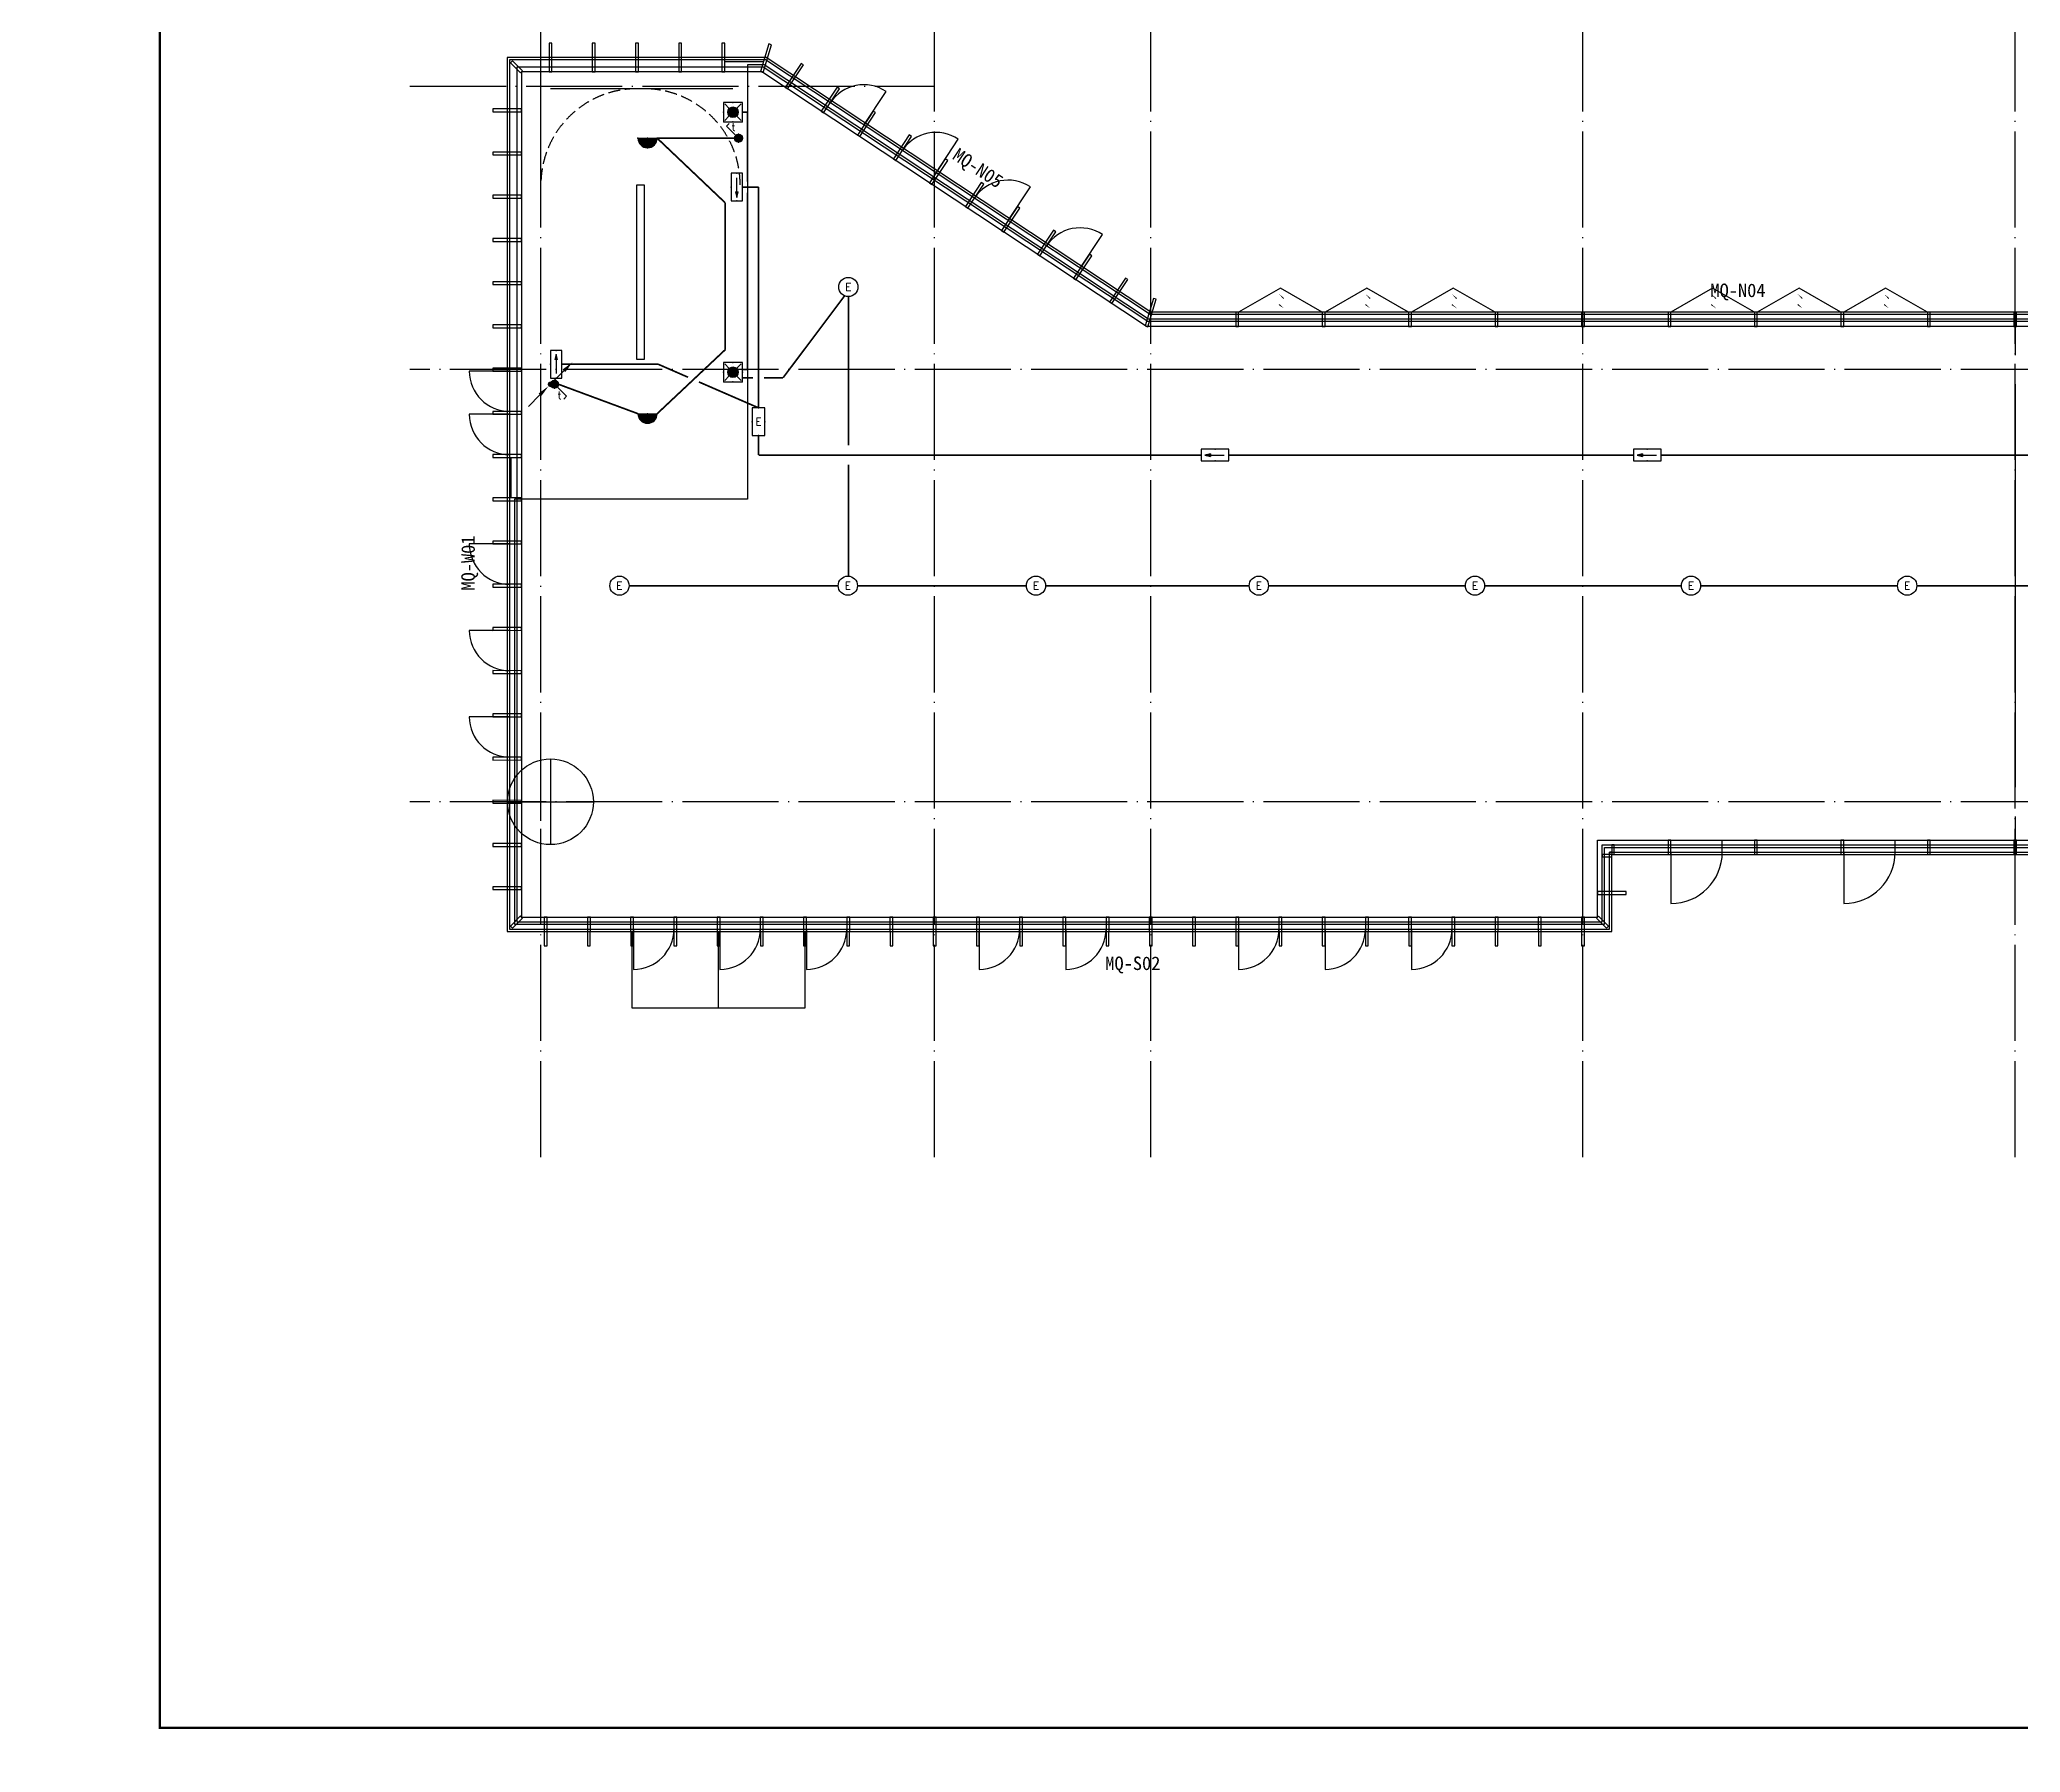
# Model space of a CAD drawing. Extents: x -288892 to 86489, y -207485 to 163917.
# Drawn here: x -10637 to 30608, y 42602 to 78273 of the extents above; entities that cross this region are included whole.
import ezdxf
from ezdxf.enums import TextEntityAlignment as Align

# ---------------------------------------------------------------- set-up
doc = ezdxf.new("R2010")
doc.units = 0
doc.header["$LTSCALE"] = 1000
doc.header["$MEASUREMENT"] = 0
for name, pattern in [('DASH', [0.35, 0.25, -0.1]), ('X-104 13#平面$0$109 3#平面$0$DASH', [0.35, 0.25, -0.1]), ('X-104 13#平面$0$ACAD_ISO05W100', [34, 24, -3, 0.5, -3, 0.5, -3]), ('X-104 13#平面$0$DASH', [0.35, 0.25, -0.1]), ('X-104 13#平面$0$DOTE', [2.42, 2, -0.2, 0.02, -0.2])]:
    doc.linetypes.add(name, pattern=pattern)
doc.layers.get('0').update_dxf_attribs({"linetype": 'CONTINUOUS'})
doc.layers.add('13#楼幕墙$0$04-不打印_辅助线', color=165, linetype='CONTINUOUS', plot=False)
for name, color, linetype in [('13#楼幕墙$0$A-C_幕墙龙骨', 133, 'CONTINUOUS'), ('13#楼幕墙$0$A-C_玻璃幕墙', 140, 'CONTINUOUS'), ('13#楼幕墙$0$A-C_窗', 140, 'CONTINUOUS'), ('13#楼幕墙$0$A-TECH_结构', 21, 'CONTINUOUS'), ('13#楼幕墙$0$A-金属背板', 30, 'CONTINUOUS'), ('EQUIP-照明', 3, 'CONTINUOUS'), ('LWIRE', 4, 'CONTINUOUS'), ('WIRE-应急', 2, 'DASH'), ('WIRE-照明', 1, 'CONTINUOUS'), ('X-104 13#平面$0$02-TEXT_标注', 130, 'CONTINUOUS'), ('X-104 13#平面$0$A-C_玻璃幕墙', 140, 'CONTINUOUS'), ('X-104 13#平面$0$A-E_电梯', 171, 'CONTINUOUS'), ('X-104 13#平面$0$A-TECH_暖通', 6, 'CONTINUOUS'), ('X-104 13#平面$0$A-TECH_结构', 21, 'CONTINUOUS'), ('X-104 13#平面$0$A_AXIS-轴线', 36, 'X-104 13#平面$0$DOTE')]:
    doc.layers.add(name, color=color, linetype=linetype)
doc.layers.add('X-104 13#平面$0$000套内', color=226, linetype='CONTINUOUS', lineweight=30, plot=False)
doc.styles.add('_TEL_DIM', font='SIMPLEX', dxfattribs={"width": 0.8, "height": 3.5, "bigfont": 'HZTXT'})
doc.styles.get("Standard").update_dxf_attribs({"font": 'gbenor.shx', "bigfont": 'gbcbig.shx'})
doc.styles.add('X-104 13#平面$0$_TCH_AXIS', font='STXIHEI.TTF', dxfattribs={"width": 0.75})

# ---------------------------------------------------------------- blocks, each defined once
blk = doc.blocks.new('图框-A1')
for points, const_width in [([(0, 0), (841, 0), (841, 594), (0, 594)], 0.05), ([(766, 584), (25, 584), (25, 10), (766, 10)], 0.5)]:
    blk.add_lwpolyline(points, close=True, dxfattribs=dict(const_width=const_width))
at = {"const_width": 0.05}
blk.add_lwpolyline([(0, 297), (2, 297)], dxfattribs=at)
blk = doc.blocks.new('13#楼幕墙$0$A$C1D2C5D5E')
at = {"layer": '13#楼幕墙$0$04-不打印_辅助线'}
for points in [[(0, 893), (0, -893)], [(-893, 0), (893, 0)], [(-200, -400), (-200, 400)]]:
    blk.add_lwpolyline(points, dxfattribs=at)
blk.add_circle((0, 0), 893, dxfattribs=at)
blk = doc.blocks.new('13#楼幕墙$0$A$C2CD63A88')
blk.add_lwpolyline([(-10, 720), (-10, -120)])
blk.add_arc((-10, 720), 840, 270, 360)
blk = doc.blocks.new('13#楼幕墙$0$A$C62EA228A')
blk.add_lwpolyline([(10, -300), (-860, -797), (-1730, -300)])
at = {"layer": '13#楼幕墙$0$A-C_玻璃幕墙', "color": 1}
blk.add_lwpolyline([(-889, -674, 0, 25, 0), (-792, -580, 0, 0, 0), (-890, -456, 25, 0, 0), (-786, -374, 0, 0, 0)], format="xyseb", dxfattribs=at)
blk = doc.blocks.new('13#楼幕墙$0$A$C7A413A1D')
blk.add_lwpolyline([(-70, -300), (-10, -300), (-10, 0), (-70, 0)], close=True)
blk = doc.blocks.new('13#楼幕墙$0$A$C19832372')
blk.add_lwpolyline([(-384, -466), (-334, -498), (-8, 5), (-59, 38)], close=True)
blk = doc.blocks.new('*U947')
at = {"layer": '13#楼幕墙$0$A-C_幕墙龙骨', "rotation": 32.87626175215657}
blk.add_blockref('13#楼幕墙$0$A$C19832372', (40, 300), dxfattribs=at)
blk = doc.blocks.new('*U948')
at = {"layer": '13#楼幕墙$0$A-C_幕墙龙骨', "color": 0, "linetype": 'ByBlock', "lineweight": -2, "transparency": 16777216}
for p in [(0, 0), (900, 0), (1800, 0), (2700, 0), (3600, 0)]:
    blk.add_blockref('*U947', p, dxfattribs=at)
blk = doc.blocks.new('*U969')
for points in [[(150, 150), (150, 200), (0, 200), (0, 0), (150, 0)], [(150, 0), (200, 0), (200, 150), (150, 150)]]:
    blk.add_lwpolyline(points)
blk = doc.blocks.new('*U952')
at = {"layer": '13#楼幕墙$0$A-C_幕墙龙骨', "rotation": 32.87626175215661}
blk.add_blockref('13#楼幕墙$0$A$C19832372', (40, 300), dxfattribs=at)
blk = doc.blocks.new('*U953')
at = {"layer": '13#楼幕墙$0$A-C_幕墙龙骨', "color": 0, "linetype": 'ByBlock', "lineweight": -2, "transparency": 16777216}
for p in [(0, 0), (900, 0), (1800, 0), (2700, 0), (3600, 0), (4500, 0), (5400, 0), (6300, 0), (7200, 0), (8100, 0), (9000, 0), (9900, 0), (10800, 0), (11700, 0), (12600, 0), (13500, 0), (14400, 0), (15300, 0), (16200, 0), (17100, 0), (18000, 0), (18900, 0), (19800, 0), (20700, 0), (21600, 0)]:
    blk.add_blockref('*U952', p, dxfattribs=at)
blk = doc.blocks.new('13#楼幕墙$0$traetawrwe')
blk.add_line((1070, -50), (1070, 250))
blk.add_lwpolyline([(0, 0), (0, -1070)])
blk.add_arc((0, 0), 1070, 270, 360)
blk = doc.blocks.new('13#楼幕墙')
at = {"layer": '13#楼幕墙$0$A-C_幕墙龙骨'}
for points in [[(4604, 78166), (4546, 78183), (4374, 77609), (4431, 77591)], [(12381, 72309), (12438, 72291), (12611, 72866), (12554, 72883)], [(22100, 61300), (22150, 61300), (22150, 61500), (22100, 61500)], [(22100, 61250), (22100, 61300), (21900, 61300), (21900, 61250)]]:
    blk.add_lwpolyline(points, close=True, dxfattribs=at)
at = {"layer": '13#楼幕墙$0$A-C_玻璃幕墙'}
for p, q in [((4493, 77900), (-900, 77900)), ((-900, 77900), (-900, 59700)), ((4478, 77850), (-850, 77850)), ((-850, 77850), (-850, 59750)), ((4432, 77700), (-700, 77700)), ((-700, 77700), (-700, 59900)), ((12440, 72400), (4432, 77700)), ((12485, 72550), (4478, 77850)), ((12500, 72600), (4493, 77900)), ((37800, 72600), (12500, 72600)), ((38000, 72400), (12440, 72400)), ((37850, 72550), (12485, 72550)), ((21900, 59900), (21900, 61500)), ((21900, 61500), (58200, 61500)), ((22050, 59750), (22050, 61350)), ((22050, 61350), (58350, 61350)), ((22100, 59700), (22100, 61300)), ((22100, 61300), (58400, 61300)), ((-700, 59900), (21900, 59900)), ((-900, 59700), (22100, 59700)), ((-850, 59750), (22050, 59750))]:
    blk.add_line(p, q, dxfattribs=at)
at = {"layer": '13#楼幕墙$0$A-TECH_结构'}
blk.add_lwpolyline([(4402, 77600), (-600, 77600), (-600, 60000), (21800, 60000), (21800, 61600), (58100, 61600), (58100, 81220), (53261, 85280), (38100, 76527), (38100, 72300), (12410, 72300), (4402, 77600)], dxfattribs=at)
at = {"layer": '13#楼幕墙$0$A-金属背板'}
for points in [[(3630, 77820), (4437, 77820)], [(-820, 68730), (-820, 69570)]]:
    blk.add_lwpolyline(points, dxfattribs=at)
blk.add_blockref('13#楼幕墙$0$A$C1D2C5D5E', (0, 62400))
at = {"layer": '13#楼幕墙$0$A-C_幕墙龙骨'}
for name, p in [('*U948', (0, 77900)), ('13#楼幕墙$0$A$C7A413A1D', (14340, 72600)), ('13#楼幕墙$0$A$C7A413A1D', (16140, 72600)), ('13#楼幕墙$0$A$C7A413A1D', (17940, 72600)), ('13#楼幕墙$0$A$C7A413A1D', (19740, 72600)), ('13#楼幕墙$0$A$C7A413A1D', (21540, 72600)), ('13#楼幕墙$0$A$C7A413A1D', (23340, 72600)), ('13#楼幕墙$0$A$C7A413A1D', (25140, 72600)), ('13#楼幕墙$0$A$C7A413A1D', (26940, 72600)), ('13#楼幕墙$0$A$C7A413A1D', (28740, 72600)), ('13#楼幕墙$0$A$C7A413A1D', (30540, 72600)), ('13#楼幕墙$0$A$C7A413A1D', (23340, 61600)), ('13#楼幕墙$0$A$C7A413A1D', (25140, 61600)), ('13#楼幕墙$0$A$C7A413A1D', (26940, 61600)), ('13#楼幕墙$0$A$C7A413A1D', (28740, 61600)), ('13#楼幕墙$0$A$C7A413A1D', (30540, 61600)), ('*U953', (-100, 59700))]:
    blk.add_blockref(name, p, dxfattribs=at)
at = {"layer": '13#楼幕墙$0$A-C_幕墙龙骨', "xscale": -1, "rotation": 225.0000000000021}
blk.add_blockref('13#楼幕墙$0$A$C7A413A1D', (-572, 77628), dxfattribs=at)
at = {"layer": '13#楼幕墙$0$A-C_幕墙龙骨'}
for name, p, rotation in [('13#楼幕墙$0$A$C19832372', (5278, 77740), 359.3762617522031), ('13#楼幕墙$0$A$C19832372', (6028, 77243), 359.3762617522031), ('13#楼幕墙$0$A$C19832372', (-1200, 76840), 122.8762617521566), ('13#楼幕墙$0$A$C19832372', (6779, 76747), 359.3762617522031), ('13#楼幕墙$0$A$C19832372', (-1200, 75940), 122.8762617521566), ('13#楼幕墙$0$A$C19832372', (7529, 76250), 359.3762617522031), ('13#楼幕墙$0$A$C19832372', (8280, 75753), 359.3762617522031), ('13#楼幕墙$0$A$C19832372', (-1200, 75040), 122.8762617521566), ('13#楼幕墙$0$A$C19832372', (9030, 75256), 359.3762617522031), ('13#楼幕墙$0$A$C19832372', (9781, 74760), 359.3762617522031), ('13#楼幕墙$0$A$C19832372', (-1200, 74140), 122.8762617521566), ('13#楼幕墙$0$A$C19832372', (10531, 74263), 359.3762617522031), ('13#楼幕墙$0$A$C19832372', (-1200, 73240), 122.8762617521566), ('13#楼幕墙$0$A$C19832372', (11282, 73766), 359.3762617522031), ('13#楼幕墙$0$A$C19832372', (12032, 73269), 359.3762617522031), ('13#楼幕墙$0$A$C19832372', (-1200, 72340), 122.8762617521566), ('13#楼幕墙$0$A$C19832372', (-1200, 71440), 122.8762617521566), ('13#楼幕墙$0$A$C19832372', (-1200, 70540), 122.8762617521566), ('13#楼幕墙$0$A$C19832372', (-1200, 69640), 122.8762617521566), ('13#楼幕墙$0$A$C19832372', (-1200, 68740), 122.8762617521566), ('13#楼幕墙$0$A$C19832372', (-1200, 67840), 122.8762617521566), ('13#楼幕墙$0$A$C19832372', (-1200, 66940), 122.8762617521566), ('13#楼幕墙$0$A$C19832372', (-1200, 66040), 122.8762617521566), ('13#楼幕墙$0$A$C19832372', (-1200, 65140), 122.8762617521566), ('13#楼幕墙$0$A$C19832372', (-1200, 64240), 122.8762617521566), ('13#楼幕墙$0$A$C19832372', (-1200, 63340), 122.8762617521566), ('13#楼幕墙$0$A$C19832372', (-1200, 62440), 122.8762617521566), ('13#楼幕墙$0$A$C19832372', (-1200, 61540), 122.8762617521566), ('13#楼幕墙$0$A$C19832372', (-1200, 60640), 122.8762617521566), ('13#楼幕墙$0$A$C19832372', (21800, 60540), 122.8762617521566), ('13#楼幕墙$0$A$C7A413A1D', (-572, 59972), 314.9999999999978), ('13#楼幕墙$0$A$C7A413A1D', (21828, 60028), 44.99999999999749)]:
    blk.add_blockref(name, p, dxfattribs=dict(at, rotation=rotation))
at = {"layer": '13#楼幕墙$0$A-C_玻璃幕墙', "xscale": -1, "rotation": 180}
blk.add_blockref('*U969', (21900, 61500), dxfattribs=at)
at = {"layer": '13#楼幕墙$0$A-C_窗'}
for p, rotation in [((6916, 77099), 146.5000000001334), ((8417, 76106), 146.5000579898822), ((9918, 75112), 146.5000000001286), ((11419, 74119), 146.5000000001258), ((-1570, 71360), 270), ((-1570, 70460), 270), ((-1570, 67760), 270), ((-1570, 65960), 270), ((-1570, 64160), 270)]:
    blk.add_blockref('13#楼幕墙$0$A$C2CD63A88', p, dxfattribs=dict(at, rotation=rotation))
at = {"layer": '13#楼幕墙$0$A-C_窗', "xscale": -1, "rotation": 180}
for p in [(16060, 72300), (17860, 72300), (19660, 72300), (25060, 72300), (26860, 72300), (28660, 72300)]:
    blk.add_blockref('13#楼幕墙$0$A$C62EA228A', p, dxfattribs=at)
at = {"layer": '13#楼幕墙$0$A-C_窗'}
for name, p in [('13#楼幕墙$0$traetawrwe', (23330, 61350)), ('13#楼幕墙$0$traetawrwe', (26930, 61350)), ('13#楼幕墙$0$A$C2CD63A88', (1740, 59030)), ('13#楼幕墙$0$A$C2CD63A88', (3540, 59030)), ('13#楼幕墙$0$A$C2CD63A88', (5340, 59030)), ('13#楼幕墙$0$A$C2CD63A88', (8940, 59030)), ('13#楼幕墙$0$A$C2CD63A88', (10740, 59030)), ('13#楼幕墙$0$A$C2CD63A88', (14340, 59030)), ('13#楼幕墙$0$A$C2CD63A88', (16140, 59030)), ('13#楼幕墙$0$A$C2CD63A88', (17940, 59030))]:
    blk.add_blockref(name, p, dxfattribs=at)
blk = doc.blocks.new('X-104 13#平面$0$轴网')
at = {"layer": 'X-104 13#平面$0$A_AXIS-轴线', "linetype": 'X-104 13#平面$0$DOTE'}
for p, q in [((-200, -7401), (-200, 24620)), ((8000, -7401), (8000, 24620)), ((12500, -7401), (12500, 24620)), ((21500, -7401), (21500, 24620)), ((30500, -7401), (30500, 24620)), ((60408, 9000), (-2925, 9000)), ((60408, 0), (-2925, 0))]:
    blk.add_line(p, q, dxfattribs=at)
blk = doc.blocks.new('X-104 13#平面')
at = {"color": 8, "linetype": 'X-104 13#平面$0$DASH'}
for centre, start, end in [((1800, 75250), 90, 180), ((1950, 75250), 360, 90)]:
    blk.add_arc(centre, 2000, start, end, dxfattribs=at)
at = {"layer": 'X-104 13#平面$0$000套内'}
blk.add_lwpolyline([(4100, 77750), (4100, 68700), (-750, 68700), (-750, 59850), (21950, 59850), (21950, 61450), (58250, 61450), (58250, 71300), (48400, 71300), (48400, 73450), (53400, 73450), (53400, 80500), (58250, 80500), (58250, 81290), (53289, 85453), (37950, 76613), (37950, 72450), (12455, 72450), (4447, 77750)], close=True, dxfattribs=at)
at = {"layer": 'X-104 13#平面$0$A-C_玻璃幕墙'}
blk.add_line((3500, 58100), (3500, 59700), dxfattribs=at)
blk.add_lwpolyline([(1700, 59700), (5300, 59700), (5300, 58100), (1700, 58100)], close=True, dxfattribs=at)
at = {"layer": 'X-104 13#平面$0$A-E_电梯'}
blk.add_line((-200, 75250), (-200, 77000), dxfattribs=at)
blk.add_lwpolyline([(3800, 77250), (0, 77250)], dxfattribs=at)
blk.add_lwpolyline([(1800, 75250), (1950, 75250), (1950, 71610), (1800, 71610)], close=True, dxfattribs=at)
at = {"layer": 'X-104 13#平面$0$A-TECH_暖通', "linetype": 'X-104 13#平面$0$109 3#平面$0$DASH', "const_width": 30}
for points in [[(30500, 72300), (30500, 71700)], [(30500, 71100), (30500, 62700)], [(30500, 62100), (30500, 61600)]]:
    blk.add_lwpolyline(points, dxfattribs=at)
at = {"layer": 'X-104 13#平面$0$A-TECH_结构'}
blk.add_lwpolyline([(58100, 61600), (58100, 81220), (53261, 85280), (38100, 76527), (38100, 72300), (12410, 72300), (4402, 77600), (-600, 77600), (-600, 60000), (21800, 60000), (21800, 61600)], close=True, dxfattribs=at)
at = {"layer": 'X-104 13#平面$0$A_AXIS-轴线', "linetype": 'X-104 13#平面$0$DOTE'}
blk.add_line((-2925, 77300), (8000, 77300), dxfattribs=at)
at = {"xscale": 100, "yscale": 100, "zscale": 100}
blk.add_blockref('图框-A1', (-10635, 42115), dxfattribs=at)
blk.add_blockref('X-104 13#平面$0$轴网', (0, 62400))
at = {"layer": 'X-104 13#平面$0$A-TECH_结构'}
blk.add_blockref('13#楼幕墙', (0, 0), dxfattribs=at)
at = {"layer": 'X-104 13#平面$0$02-TEXT_标注', "linetype": 'X-104 13#平面$0$ACAD_ISO05W100', "style": 'X-104 13#平面$0$_TCH_AXIS'}
for s, rotation, p in [('MQ-N05', 326.5, (8349, 75798)), ('MQ-W01', 90, (-1575, 66798))]:
    blk.add_text(s, height=281.2, rotation=rotation, dxfattribs=at).set_placement(p)
for s, p in [('MQ-N04', (24153, 72911)), ('MQ-S02', (11553, 58896))]:
    blk.add_text(s, height=281.2, dxfattribs=at).set_placement(p)
blk = doc.blocks.new('$equip$00001838')
blk.add_circle((0, 0), 0.5)
at = {"color": 7, "style": '_TEL_DIM'}
blk.add_attdef('$TEXT$', text='', height=0.4, dxfattribs=at).set_placement((0, 0), align=Align.MIDDLE_CENTER)
at = {"color": 7, "style": '_TEL_DIM', "flags": 1}
blk.add_attdef('A', text='', height=0.00002, dxfattribs=at).set_placement((0, 0), align=Align.MIDDLE_CENTER)
blk = doc.blocks.new('$equip$00001168')
blk.add_line((-0.5, 0), (0.5, 0))
blk.add_arc((0, 0), 0.5, 180, 0)
for p in [(-0.5, 0), (0, 0), (0.5, 0), (0, -0.5)]:
    blk.add_point(p)
for points in [[(0.43, -0.25), (-0.43, -0.25), (0.5, 0), (-0.5, 0)], [(0.25, -0.43), (-0.25, -0.43), (0.43, -0.25), (-0.43, -0.25)], [(0, -0.5), (0, -0.5), (0.25, -0.43), (-0.25, -0.43)]]:
    blk.add_solid(points)
at = {"flags": 9}
blk.add_attdef('A', (0, 0), '', height=0.00002, dxfattribs=at)
blk = doc.blocks.new('$equip$00002604')
blk.add_hatch(color=256).paths.add_polyline_path([(0.27, 0.5, 1), (-0.27, 0.5, 1)])
for p, q in [((-0.43, 0.93), (-0.19, 0.69)), ((-0.43, 0.07), (-0.19, 0.31)), ((0.19, 0.69), (0.43, 0.93)), ((0.19, 0.31), (0.43, 0.07))]:
    blk.add_line(p, q)
at = {"const_width": 0.04}
blk.add_lwpolyline([(-0.5, 1), (-0.5, 0), (0.5, 0), (0.5, 1), (-0.5, 1), (-0.5, 0)], dxfattribs=at)
blk.add_lwpolyline([(-0.5, 1), (-0.5, 0), (0.5, 0), (0.5, 1)], close=True)
blk.add_circle((0, 0.5), 0.275)
for p in [(-0.5, 0.5), (0, 1), (0, 0), (0.5, 0.5)]:
    blk.add_point(p)
at = {"color": 7, "style": '_TEL_DIM', "flags": 1}
blk.add_attdef('A', text='', height=0.000025, dxfattribs=at).set_placement((0, 0), align=Align.MIDDLE_CENTER)
blk = doc.blocks.new('$equip_U$00000292(HT0843)')
for p in [(-0.5, 0.5), (0, 1), (0.5, 0.5)]:
    blk.add_point(p)
blk.add_blockref('$equip$00002604', (0, 0))
at = {"color": 7, "style": '_TEL_DIM', "flags": 1}
for tag in ['A', 'REMARK']:
    blk.add_attdef(tag, text='', height=0.000025, dxfattribs=at).set_placement((0, 0), align=Align.MIDDLE_CENTER)
blk = doc.blocks.new('$equip$00002541')
blk.add_hatch(color=256).paths.add_polyline_path([(-0.24, 0.37), (-0.53, 0.3), (-0.24, 0.23)])
for p, q in [((-0.72, 0.6), (-0.72, 0)), ((0.72, 0.6), (-0.72, 0.6)), ((-0.72, 0), (0.72, 0)), ((-0.24, 0.37), (-0.53, 0.3)), ((-0.53, 0.3), (-0.24, 0.23)), ((-0.24, 0.37), (-0.24, 0.23)), ((0.72, 0), (0.72, 0.6))]:
    blk.add_line(p, q)
at = {"color": 7}
blk.add_line((-0.48, 0.3), (0.48, 0.3), dxfattribs=at)
at = {"const_width": 0.02}
blk.add_lwpolyline([(-0.72, 0.6), (-0.72, 0), (0.72, 0), (0.72, 0.6), (-0.72, 0.6), (-0.72, 0)], dxfattribs=at)
for p in [(-0.72, 0.3), (0, 0.6), (0, 0), (0.72, 0.3)]:
    blk.add_point(p)
at = {"color": 7, "style": '_TEL_DIM', "flags": 1}
blk.add_attdef('A', text='', height=0.00002, dxfattribs=at).set_placement((0, 0), align=Align.MIDDLE_CENTER)
blk = doc.blocks.new('$equip$00001822')
for p, q in [((0.15, 0.36), (0.62, 0.83)), ((0.62, 0.83), (0.77, 0.69))]:
    blk.add_line(p, q)
blk.add_circle((0, 0.21), 0.208)
for p in [(-0.21, 0.21), (-0.02, 0), (0, 0.42), (0.21, 0.21)]:
    blk.add_point(p)
for points in [[(-0.18, 0.31), (0.18, 0.31), (-0.21, 0.21), (0.21, 0.21)], [(-0.18, 0.1), (0.18, 0.1), (-0.21, 0.21), (0.21, 0.21)], [(-0.1, 0.39), (0.1, 0.39), (-0.18, 0.31), (0.18, 0.31)], [(-0.1, 0.03), (0.1, 0.03), (-0.18, 0.1), (0.18, 0.1)], [(0, 0.42), (0, 0.42), (-0.1, 0.39), (0.1, 0.39)], [(0, 0), (0, 0), (-0.1, 0.03), (0.1, 0.03)]]:
    blk.add_solid(points)
at = {"color": 7, "style": '_TEL_DIM'}
blk.add_attdef('$TEXT$', text='', height=0.4, dxfattribs=at).set_placement((0.58, 0.46), align=Align.MIDDLE_CENTER)
at = {"color": 7, "style": '_TEL_DIM', "flags": 1}
blk.add_attdef('A', text='', height=0.00002, dxfattribs=at).set_placement((0, 0), align=Align.MIDDLE_CENTER)
blk = doc.blocks.new('$equip_U$00000189(HT0843)')
at = {"color": 2}
for p, q in [((-0.72, 0.66), (-0.72, 0)), ((0.72, 0.66), (-0.72, 0.66)), ((-0.72, 0), (0.72, 0)), ((0.72, 0), (0.72, 0.66))]:
    blk.add_line(p, q, dxfattribs=at)
at = {"color": 2, "const_width": 0.0125}
for points in [[(0.72, 0.66), (0.72, 0.66), (-0.72, 0.66)], [(-0.72, 0.66), (-0.72, 0)], [(-0.72, 0), (0.72, 0)], [(0.72, 0), (0.72, 0.66)]]:
    blk.add_lwpolyline(points, dxfattribs=at)
at = {"color": 2}
blk.add_lwpolyline([(-0.72, 0.66), (-0.72, 0)], dxfattribs=at)
for p in [(-0.72, 0.33), (0, 0.66), (0, 0), (0.72, 0.33)]:
    blk.add_point(p)
at = {"color": 7, "style": '_TEL_DIM'}
blk.add_attdef('$TEXT$', text='', height=0.4, dxfattribs=at).set_placement((0, 0.33), align=Align.MIDDLE_CENTER)
at = {"color": 7, "style": '_TEL_DIM', "flags": 1}
blk.add_attdef('A', text='', height=0.000025, dxfattribs=at).set_placement((0, 0), align=Align.MIDDLE_CENTER)
blk = doc.blocks.new('$TelecSys$00000081')
for p, q in [((0.1, 0.1), (0.1, 0.1)), ((-1.15, -1.15), (-0.55, -0.55)), ((-0.1, -0.1), (-0.1, -0.1))]:
    blk.add_line(p, q)
at = {"const_width": 0.142}
blk.add_lwpolyline([(0.07, 0, 1), (-0.07, 0, 1)], format="xyb", close=True, dxfattribs=at)
blk.add_solid([(-0.62, -0.48), (-0.48, -0.62), (-0.1, -0.1)])
at = {"width": 0.8, "flags": 9}
blk.add_attdef('A', (0, 0), '', height=0.00002, rotation=180, dxfattribs=at)
blk = doc.blocks.new('$TelecSys$00000079')
for p, q in [((0.7, 0.7), (0, 0)), ((0.1, 0.1), (0.1, 0.1)), ((-0.1, -0.1), (-0.1, -0.1))]:
    blk.add_line(p, q)
at = {"const_width": 0.142}
blk.add_lwpolyline([(-0.07, 0, 1), (0.07, 0, 1)], format="xyb", close=True, dxfattribs=at)
blk.add_solid([(0.63, 0.77), (0.77, 0.63), (1.15, 1.15)])
at = {"width": 0.8, "flags": 9}
blk.add_attdef('A', (0, 0), '', height=0.00002, dxfattribs=at)

msp = doc.modelspace()

# ---------------------------------------------------------------- linework, layer by layer
at = {"layer": 'WIRE-应急', "linetype": 'DASH', "const_width": 35}
for points in [[(4000, 76761), (4100, 76761)], [(4100, 76761), (4100, 75313)], [(4000, 75200), (4332, 75200)], [(4100, 75088), (4100, 71400)], [(4332, 70604), (4332, 75200)], [(4844, 71231), (6125, 72937)], [(6203, 72921), (6203, 69821)], [(240, 71512), (2244, 71512)], [(2244, 71512), (2865, 71241)], [(4000, 71400), (4100, 71400)], [(3090, 71144), (4332, 70604)], [(4000, 71231), (4220, 71231)], [(4445, 71231), (4844, 71231)], [(4332, 70028), (4332, 69621)], [(13550, 69621), (4332, 69621)], [(6203, 69421), (6203, 67100)], [(14126, 69621), (22550, 69621)], [(23126, 69621), (31550, 69621)], [(1637, 66900), (5992, 66900)], [(6392, 66900), (9909, 66900)], [(10309, 66900), (14550, 66900)], [(14950, 66900), (19050, 66900)], [(19450, 66900), (23550, 66900)], [(23950, 66900), (28050, 66900)], [(28450, 66900), (32550, 66900)]]:
    msp.add_lwpolyline(points, dxfattribs=at)
at = {"layer": 'WIRE-照明', "linetype": 'Continuous', "const_width": 35}
for points in [[(2222, 76220), (3833, 76220)], [(3641, 74872), (2222, 76220)], [(3641, 71817), (3641, 74872)], [(2222, 70482), (3641, 71817)], [(167, 71095), (1822, 70482)]]:
    msp.add_lwpolyline(points, dxfattribs=at)

# ---------------------------------------------------------------- block references
msp.add_blockref('X-104 13#平面', (0, 0))
at = {"layer": 'EQUIP-照明', "xscale": 400, "yscale": 400, "zscale": 400}
for name, p, rotation in [('$equip_U$00000292(HT0843)', (4000, 76761), 90), ('$equip$00002541', (4000, 75200), 90), ('$equip$00002541', (0, 71512), 270), ('$equip_U$00000292(HT0843)', (4000, 71346), 90)]:
    msp.add_blockref(name, p, dxfattribs=dict(at, rotation=rotation))
at = {"layer": 'EQUIP-照明'}
ref = msp.add_blockref('$equip$00001822', (4000, 76220), dxfattribs=dict(at, xscale=400, yscale=400, zscale=400, rotation=90))
ref.add_attrib('$TEXT$', 't', dxfattribs={"layer": '0', "color": 7, "height": 160, "style": '_TEL_DIM'}).set_placement((3814, 76452), align=Align.MIDDLE_CENTER)
at = {"layer": 'EQUIP-照明', "xscale": 400, "yscale": 400, "zscale": 400}
for name, p in [('$equip$00001168', (2022, 76220)), ('$equip$00001168', (2022, 70482)), ('$equip$00002541', (13838, 69501)), ('$equip$00002541', (22838, 69501))]:
    msp.add_blockref(name, p, dxfattribs=at)
for p in [(6203, 73121), (1437, 66900), (6192, 66900), (10109, 66900), (14750, 66900), (19250, 66900), (23750, 66900), (28250, 66900)]:
    msp.add_blockref('$equip$00001838', p, dxfattribs=at).add_auto_attribs({'$TEXT$': 'E'})
at = {"layer": 'EQUIP-照明'}
ref = msp.add_blockref('$equip$00001822', (0, 71095), dxfattribs=dict(at, xscale=400, yscale=400, zscale=400, rotation=270))
ref.add_attrib('$TEXT$', 't', dxfattribs={"layer": '0', "color": 7, "height": 160, "style": '_TEL_DIM'}).set_placement((186, 70863), align=Align.MIDDLE_CENTER)
ref = msp.add_blockref('$equip_U$00000189(HT0843)', (4200, 70316), dxfattribs=dict(at, xscale=400, yscale=400, zscale=400, rotation=270))
ref.add_attrib('$TEXT$', 'E', dxfattribs={"layer": '0', "color": 7, "height": 160, "style": '_TEL_DIM'}).set_placement((4332, 70316), align=Align.MIDDLE_CENTER)
at = {"layer": 'LWIRE', "xscale": 400, "yscale": 400, "zscale": 400}
for name in ['$TelecSys$00000079', '$TelecSys$00000081']:
    msp.add_blockref(name, (0, 71095), dxfattribs=at)

doc.saveas('drawing.dxf')
